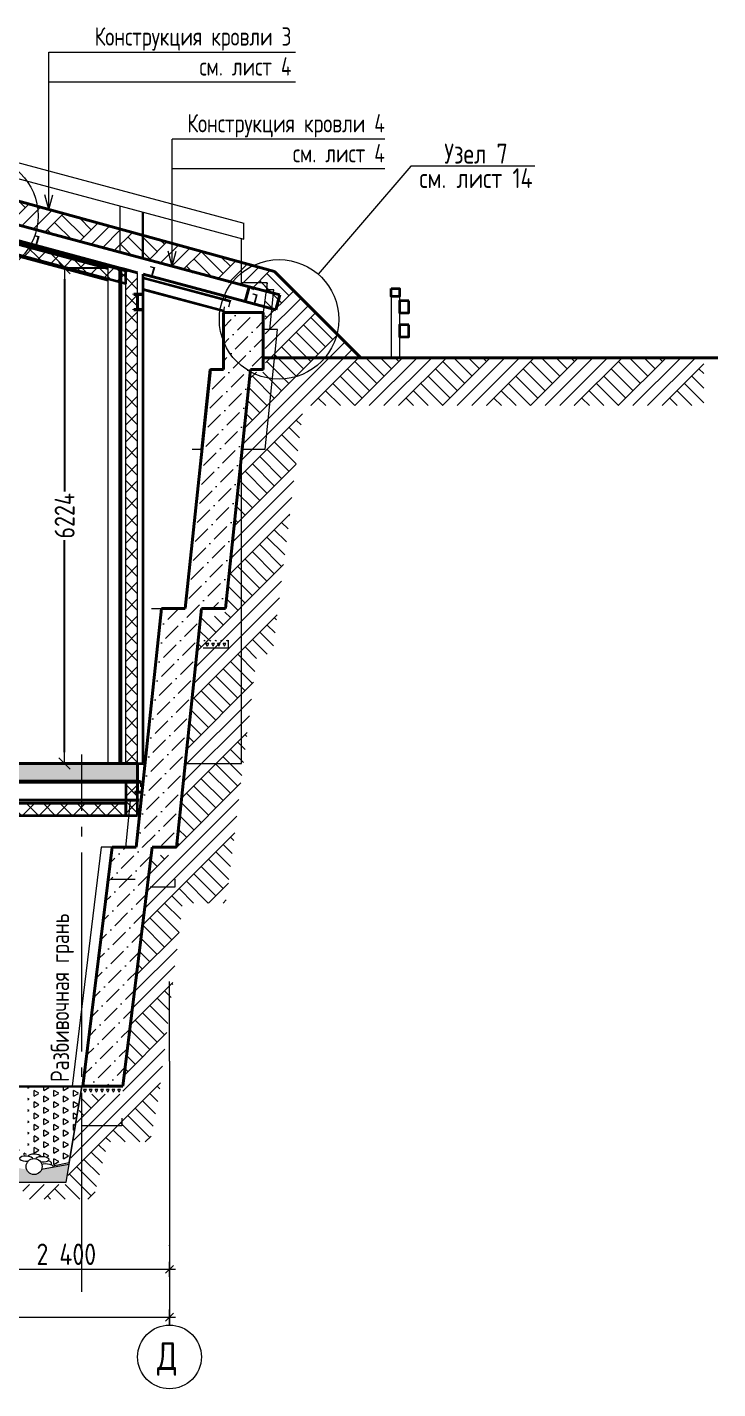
# Model space of a CAD drawing. Header units: millimetres. Extents: x 34668 to 196414, y -30276 to 15801.
# Drawn here: x 70070 to 78739, y -3800 to 13298 of the extents above; entities that cross this region are included whole.
import ezdxf
from ezdxf.enums import TextEntityAlignment as Align

# ---------------------------------------------------------------- set-up
doc = ezdxf.new("R2010")
doc.units = ezdxf.units.MM
doc.header["$MEASUREMENT"] = 0
doc.linetypes.add('Double Dashed copy', pattern=[3020, 2500, -200, 120, -200])
doc.linetypes.add('Штрихштриховая', pattern=[10936.110735, 5291.666508, -2116.666555, 1411.111116, -2116.666555])
for name, color, linetype in [('- Спрятан', 7, 'Continuous'), ('крыша', 7, 'Continuous'), ('оси', 7, 'Continuous'), ('перекрытие', 7, 'Continuous'), ('подп стены Инжзащита', 7, 'Continuous'), ('размеры', 7, 'Continuous'), ('размеры внутр', 7, 'Continuous'), ('стены наруж', 7, 'Continuous'), ('текст', 7, 'Continuous')]:
    doc.layers.add(name, color=color, linetype=linetype)
for name, color, linetype, lineweight in [('- Спрятан_Ном._пера__96', 7, 'Continuous', 13), ('- Спрятан_Ном._пера__98', 7, 'Continuous', 35), ('0_Ном._пера__95', 251, 'Continuous', 13), ('0_Ном._пера__96', 7, 'Continuous', 13), ('0_Ном._пера__97', 7, 'Continuous', 20), ('крыша_Ном._пера__96', 7, 'Continuous', 13), ('крыша_Ном._пера__99', 7, 'Continuous', 40), ('линии_Ном._пера__99', 7, 'Continuous', 40), ('оси_Ном._пера__96', 7, 'Continuous', 13), ('оси_Ном._пера__97', 7, 'Continuous', 20), ('перекрытие_Ном._пера__94', 252, 'Continuous', 13), ('перекрытие_Ном._пера__99', 7, 'Continuous', 40), ('подп стены Инжзащита_Ном._пера__96', 7, 'Continuous', 13), ('подп стены Инжзащита_Ном._пера__97', 7, 'Continuous', 20), ('подп стены Инжзащита_Ном._пера__98', 7, 'Continuous', 35), ('подп стены Инжзащита_Ном._пера__99', 7, 'Continuous', 40), ('размеры внутр_Ном._пера__51', 98, 'Continuous', 50), ('размеры внутр_Ном._пера__96', 7, 'Continuous', 13), ('стены наруж_Ном._пера__96', 7, 'Continuous', 13), ('стены наруж_Ном._пера__97', 7, 'Continuous', 20), ('стены наруж_Ном._пера__98', 7, 'Continuous', 35), ('стены02_Ном._пера__96', 7, 'Continuous', 13), ('текст_Ном._пера__1', 7, 'Continuous', 25), ('текст_Ном._пера__96', 7, 'Continuous', 13), ('чертеж_Ном._пера__96', 7, 'Continuous', 13), ('чертеж_Ном._пера__98', 7, 'Continuous', 35)]:
    doc.layers.add(name, color=color, linetype=linetype, lineweight=lineweight)
doc.styles.add('СГЕНЕРИР_СТИЛЬ_1', font='gost_2_304-81_type.ttf')
doc.dimstyles.new('СГЕНЕРИР_СТИЛЬ__1', dxfattribs={"dimtxt": 270.000005, "dimasz": 95, "dimexe": 0.18, "dimexo": 0, "dimgap": 0.09, "dimtad": 1, "dimtih": 1, "dimtoh": 1, "dimdec": 0, "dimzin": 0, "dimdsep": 46, "dimtxsty": 'СГЕНЕРИР_СТИЛЬ_1', "dimblk": 'ARROWHEAD_6', "dimblk1": 'ARROWHEAD_6', "dimblk2": 'ARROWHEAD_6', "dimcen": 0.09, "dimclrd": 7, "dimclre": 7, "dimclrt": 98, "dimadec": 0, "dimazin": 0, "dimtfac": 1, "dimtdec": 4, "dimtmove": 0, "dimatfit": 3, "dimfxl": 1, "dimtolj": 1, "dimtzin": 0, "dimarcsym": 0})
doc.dimstyles.new('СГЕНЕРИР_СТИЛЬ__3', dxfattribs={"dimtxt": 250, "dimasz": 142.5, "dimexe": 0.18, "dimexo": 200, "dimgap": 0.09, "dimtad": 1, "dimdec": 0, "dimzin": 0, "dimdsep": 46, "dimtxsty": 'СГЕНЕРИР_СТИЛЬ_1', "dimblk": 'ARROWHEAD_6', "dimblk1": 'ARROWHEAD_6', "dimblk2": 'ARROWHEAD_6', "dimcen": 0.09, "dimclrd": 7, "dimclre": 7, "dimclrt": 7, "dimadec": 0, "dimazin": 0, "dimtfac": 1, "dimtdec": 4, "dimtmove": 2, "dimatfit": 3, "dimfxl": 1, "dimtolj": 1, "dimtzin": 0, "dimarcsym": 0})
pattern_1 = [(90, (813174.23, 218544.26), (123.73335, 71.4375), [71.4375, -71.4375]), (30, (813174.23, 218544.26), (-123.733365, 71.437474), [71.4375, -71.4375]), (150, (813236.09, 218579.98), (-1.5e-05, 142.874974), [71.4375, -71.4375])]
pattern_2 = [(45, (0, 0), (-212.132, 212.132), [225, -75, 0, -75]), (45, (26.52, 238.65), (-212.132, 212.132), [225, -75, 0, -75])]
pattern_3 = [(45, (0, 0), (-275.7716, 275.7716), []), (45, (-91.9, 91.9), (-551.543, 551.543), []), (45, (-183.85, 183.85), (-551.543, 551.543), []), (135, (-275.77, 275.77), (91.92388, 91.92388), [390, -390])]
pattern_4 = [(45, (0, 0), (-106.06602, 106.06602), []), (135, (0, 0), (106.06602, 106.06602), [])]

# ---------------------------------------------------------------- blocks, each defined once
blk = doc.blocks.new('Элемент разреза_1_2')
at = {"layer": 'стены наруж_Ном._пера__96', "linetype": 'Continuous'}
blk.add_line((71231, 11054), (71231, 10474), dxfattribs=at)
blk = doc.blocks.new('Элемент разреза_2_2')
at = {"layer": 'подп стены Инжзащита_Ном._пера__96', "linetype": 'Continuous'}
h = blk.add_hatch(dxfattribs=at)
h.set_pattern_fill('Ж_Б_2_0002', color=256, style=0, pattern_type=2)
h.set_pattern_definition(pattern_2)
h.paths.add_polyline_path([(73032, 9000), (73032, 9715), (72532, 9715), (72532, 9000)])
for p, q in [((73084, 10088), (72761, 10088)), ((73084, 10088), (73032, 9715)), ((73084, 10000), (73084, 10088)), ((72561, 9918), (72556, 9885)), ((72542, 9787), (72532, 9715)), ((73032, 9000), (73037, 9000))]:
    blk.add_line(p, q, dxfattribs=at)
at = {"layer": 'подп стены Инжзащита_Ном._пера__99', "linetype": 'Continuous'}
for p, q in [((72532, 9715), (73032, 9715)), ((72532, 9000), (72532, 9715)), ((73032, 9000), (73032, 9715)), ((72872, 9000), (73032, 9000))]:
    blk.add_line(p, q, dxfattribs=at)
blk = doc.blocks.new('Элемент разреза_3_2')
at = {"layer": 'подп стены Инжзащита_Ном._пера__96', "linetype": 'Continuous'}
for p, q in [((73213, 9500), (73037, 9500)), ((73056, 8000), (73213, 9500)), ((72767, 8000), (73056, 8000))]:
    blk.add_line(p, q, dxfattribs=at)
blk = doc.blocks.new('Элемент разреза_4_2')
at = {"layer": 'подп стены Инжзащита_Ном._пера__96', "linetype": 'Continuous'}
for p, q in [((73166, 10000), (73075, 10000)), ((73114, 9500), (73166, 10000))]:
    blk.add_line(p, q, dxfattribs=at)
blk = doc.blocks.new('Элемент разреза_5_2')
at = {"layer": 'перекрытие_Ном._пера__94', "linetype": 'Continuous'}
blk.add_hatch(color=256, dxfattribs=at).paths.add_polyline_path([(71456, 3831), (71456, 4050), (57161, 4050), (57161, 3831)])
at = {"layer": 'перекрытие_Ном._пера__99', "linetype": 'Continuous'}
for p, q in [((57161, 4050), (71456, 4050)), ((57161, 3831), (57161, 4050)), ((71456, 3831), (71456, 4050)), ((57161, 3831), (71456, 3831))]:
    blk.add_line(p, q, dxfattribs=at)
blk = doc.blocks.new('Элемент разреза_17_2')
at = {"layer": 'подп стены Инжзащита_Ном._пера__96', "linetype": 'Continuous'}
h = blk.add_hatch(dxfattribs=at)
h.set_pattern_fill('Ж_Б_2_0002', color=256, style=0, pattern_type=2)
h.set_pattern_definition(pattern_2)
h.paths.add_polyline_path([(71272, 0), (71640, 3000), (71137, 3000), (70768, 0)])
for p, q in [((71000, 3000), (70632, 0)), ((71137, 3000), (71000, 3000)), ((70632, 0), (70768, 0))]:
    blk.add_line(p, q, dxfattribs=at)
at = {"layer": 'подп стены Инжзащита_Ном._пера__99', "linetype": 'Continuous'}
for p, q in [((70768, 0), (71137, 3000)), ((71137, 3000), (71439, 3000)), ((71272, 0), (71640, 3000)), ((70768, 0), (71272, 0))]:
    blk.add_line(p, q, dxfattribs=at)
blk = doc.blocks.new('Элемент разреза_18_2')
at = {"layer": 'подп стены Инжзащита_Ном._пера__96', "linetype": 'Continuous'}
h = blk.add_hatch(dxfattribs=at)
h.set_pattern_fill('Ж_Б_2_0002', color=256, style=0, pattern_type=2)
h.set_pattern_definition(pattern_2)
h.paths.add_polyline_path([(71942, 3000), (72257, 6000), (71755, 6000), (71439, 3000)])
for p, q in [((71631, 6000), (71755, 6000)), ((71364, 3581), (71303, 3000))]:
    blk.add_line(p, q, dxfattribs=at)
at = {"layer": 'подп стены Инжзащита_Ном._пера__99', "linetype": 'Continuous'}
for p, q in [((71439, 3000), (71755, 6000)), ((71755, 6000), (72054, 6000)), ((71942, 3000), (72257, 6000)), ((71640, 3000), (71942, 3000))]:
    blk.add_line(p, q, dxfattribs=at)
blk = doc.blocks.new('Элемент разреза_19_2')
at = {"layer": 'подп стены Инжзащита_Ном._пера__96', "linetype": 'Continuous'}
h = blk.add_hatch(dxfattribs=at)
h.set_pattern_fill('Ж_Б_2_0002', color=256, style=0, pattern_type=2)
h.set_pattern_definition(pattern_2)
h.paths.add_polyline_path([(72557, 6000), (72872, 9000), (72370, 9000), (72054, 6000)])
for p in [(72253, 8000), (72370, 9000)]:
    blk.add_line(p, (72358, 9000), dxfattribs=at)
at = {"layer": 'подп стены Инжзащита_Ном._пера__99', "linetype": 'Continuous'}
for p, q in [((72054, 6000), (72370, 9000)), ((72370, 9000), (72532, 9000)), ((72557, 6000), (72872, 9000)), ((72257, 6000), (72557, 6000))]:
    blk.add_line(p, q, dxfattribs=at)
blk = doc.blocks.new('Элемент разреза_20_2')
at = {"layer": 'подп стены Инжзащита_Ном._пера__96', "linetype": 'Continuous'}
blk.add_line((72141, 8000), (72253, 8000), dxfattribs=at)
blk = doc.blocks.new('Элемент разреза_21_2')
at = {"layer": 'крыша_Ном._пера__99', "linetype": 'Continuous'}
for p, q in [((69531, 10730), (69581, 10917)), ((72856, 10039), (69581, 10917)), ((71456, 10214), (69531, 10730)), ((72806, 9852), (71526, 10195)), ((72806, 9852), (72856, 10039))]:
    blk.add_line(p, q, dxfattribs=at)
blk = doc.blocks.new('Элемент разреза_22_2')
at = {"layer": 'крыша_Ном._пера__96', "linetype": 'Continuous'}
for p, q in [((69566, 11700), (72787, 10837)), ((69566, 11500), (72787, 10637)), ((72787, 10637), (72787, 10837))]:
    blk.add_line(p, q, dxfattribs=at)
blk = doc.blocks.new('Элемент разреза_34_2')
at = {"layer": 'стены наруж_Ном._пера__96', "linetype": 'Continuous'}
for p, q in [((71526, 10975), (71526, 10395)), ((72761, 10064), (72761, 10644)), ((72761, 4050), (72761, 7940)), ((72052, 4050), (72761, 4050))]:
    blk.add_line(p, q, dxfattribs=at)
blk = doc.blocks.new('Элемент разреза_35_2')
at = {"layer": 'стены наруж_Ном._пера__96', "linetype": 'Continuous'}
blk.add_line((71081, 10315), (71081, 4050), dxfattribs=at)
blk = doc.blocks.new('Элемент разреза_36_2')
at = {"layer": 'стены наруж_Ном._пера__96', "linetype": 'Continuous'}
blk.add_line((71516, 10398), (71516, 10978), dxfattribs=at)
blk = doc.blocks.new('Элемент разреза_37_2')
at = {"layer": 'стены наруж_Ном._пера__96', "linetype": 'Continuous'}
h = blk.add_hatch(dxfattribs=at)
h.set_pattern_fill('УТЕПЛИТ_МЕЛКИЙ_0002', color=256, style=0, pattern_type=2)
h.set_pattern_definition(pattern_4)
h.paths.add_polyline_path([(71456, 10214), (71306, 10254), (71306, 4050), (71456, 4050), (71456, 9750), (71406, 9750), (71406, 9758), (71442, 9758), (71450, 9761), (71453, 9769), (71453, 9931), (71450, 9939), (71442, 9942), (71406, 9942), (71406, 9950), (71456, 9950)])
at = {"layer": 'стены наруж_Ном._пера__97', "linetype": 'Continuous'}
for p, q in [((71256, 4050), (71256, 10268)), ((71256, 4050), (71256, 10268)), ((71306, 4050), (71306, 10254)), ((71306, 4050), (71306, 10254)), ((71456, 9950), (71456, 10214)), ((71456, 9950), (71456, 10214)), ((71456, 4050), (71456, 9750)), ((71456, 4050), (71456, 9750))]:
    blk.add_line(p, q, dxfattribs=at)
at = {"layer": 'стены наруж_Ном._пера__98', "linetype": 'Continuous'}
for p, q in [((71256, 10268), (71231, 10274)), ((71231, 4050), (71231, 10274)), ((71306, 10254), (71256, 10268)), ((71456, 10214), (71306, 10254)), ((71526, 4050), (71526, 10195)), ((71406, 9942), (71406, 9950)), ((71406, 9950), (71456, 9950)), ((71406, 9942), (71442, 9942)), ((71450, 9939), (71442, 9942)), ((71453, 9931), (71450, 9939)), ((71453, 9769), (71453, 9931)), ((71456, 9950), (71506, 9950)), ((71459, 9931), (71462, 9939)), ((71459, 9769), (71459, 9931)), ((71462, 9939), (71470, 9942)), ((71470, 9942), (71506, 9942)), ((71506, 9950), (71506, 9950)), ((71506, 9942), (71506, 9950)), ((71506, 9942), (71506, 9942)), ((71406, 9750), (71406, 9758)), ((71406, 9758), (71442, 9758)), ((71406, 9750), (71456, 9750)), ((71442, 9758), (71450, 9761)), ((71450, 9761), (71453, 9769)), ((71456, 9750), (71506, 9750)), ((71462, 9761), (71459, 9769)), ((71470, 9758), (71462, 9761)), ((71470, 9758), (71506, 9758)), ((71506, 9758), (71506, 9758)), ((71506, 9750), (71506, 9758)), ((71506, 9750), (71506, 9750)), ((71231, 4050), (71256, 4050)), ((71256, 4050), (71306, 4050)), ((71306, 4050), (71456, 4050)), ((71456, 4050), (71506, 4050)), ((71506, 4050), (71526, 4050))]:
    blk.add_line(p, q, dxfattribs=at)
blk = doc.blocks.new('Элемент разреза_38_2')
at = {"layer": '- Спрятан_Ном._пера__96', "linetype": 'Continuous'}
for p, q in [((69579, 3831), (69579, 3822)), ((69579, 3822), (69579, 3818)), ((69579, 3822), (71451, 3822)), ((69579, 3818), (69579, 3810)), ((69579, 3810), (69579, 3602)), ((69579, 3810), (71453, 3810)), ((71458, 3810), (71493, 3810)), ((71460, 3822), (71493, 3822)), ((71492, 3831), (71493, 3831)), ((71493, 3831), (71493, 3822)), ((71493, 3822), (71493, 3818)), ((71493, 3818), (71493, 3810)), ((71493, 3810), (71493, 3757)), ((69579, 3602), (69579, 3594)), ((69579, 3602), (71476, 3602)), ((69579, 3594), (69579, 3590)), ((69579, 3590), (69579, 3581)), ((69579, 3590), (71476, 3590)), ((69579, 3581), (71475, 3581))]:
    blk.add_line(p, q, dxfattribs=at)
blk = doc.blocks.new('Элемент разреза_47_2')
at = {"layer": '- Спрятан_Ном._пера__96', "linetype": 'Continuous', "lineweight": 25}
blk.add_hatch(color=7, dxfattribs=at).paths.add_polyline_path([(71492, 3691), (71492, 3698), (71465, 3698), (71460, 3700), (71458, 3705), (71458, 3817), (71460, 3822), (71465, 3824), (71492, 3824), (71492, 3831), (71419, 3831), (71419, 3824), (71446, 3824), (71451, 3822), (71453, 3817), (71453, 3705), (71451, 3700), (71446, 3698), (71419, 3698), (71419, 3691)])
at = {"layer": '- Спрятан_Ном._пера__98', "linetype": 'Continuous'}
for p, q in [((71419, 3831), (71492, 3831)), ((71419, 3824), (71419, 3831)), ((71419, 3824), (71446, 3824)), ((71451, 3822), (71446, 3824)), ((71453, 3817), (71451, 3822)), ((71453, 3705), (71453, 3817)), ((71458, 3817), (71460, 3822)), ((71458, 3705), (71458, 3817)), ((71460, 3822), (71465, 3824)), ((71465, 3824), (71492, 3824)), ((71492, 3824), (71492, 3831)), ((71419, 3698), (71446, 3698)), ((71419, 3691), (71419, 3698)), ((71419, 3691), (71492, 3691)), ((71446, 3698), (71451, 3700)), ((71451, 3700), (71453, 3705)), ((71460, 3700), (71458, 3705)), ((71465, 3698), (71460, 3700)), ((71465, 3698), (71492, 3698)), ((71492, 3691), (71492, 3698))]:
    blk.add_line(p, q, dxfattribs=at)
blk = doc.blocks.new('Элемент разреза_49_2')
at = {"layer": '- Спрятан_Ном._пера__96', "linetype": 'Continuous', "lineweight": 25}
blk.add_hatch(color=7, dxfattribs=at).paths.add_polyline_path([(71506, 9750), (71506, 9758), (71470, 9758), (71462, 9761), (71459, 9769), (71459, 9931), (71462, 9939), (71470, 9942), (71506, 9942), (71506, 9950), (71406, 9950), (71406, 9942), (71442, 9942), (71450, 9939), (71453, 9931), (71453, 9769), (71450, 9761), (71442, 9758), (71406, 9758), (71406, 9750)])
at = {"layer": '- Спрятан_Ном._пера__98', "linetype": 'Continuous'}
for p, q in [((71406, 9950), (71506, 9950)), ((71406, 9942), (71406, 9950)), ((71406, 9942), (71442, 9942)), ((71450, 9939), (71442, 9942)), ((71453, 9931), (71450, 9939)), ((71453, 9769), (71453, 9931)), ((71459, 9931), (71462, 9939)), ((71459, 9769), (71459, 9931)), ((71462, 9939), (71470, 9942)), ((71470, 9942), (71506, 9942)), ((71506, 9942), (71506, 9950)), ((71406, 9758), (71442, 9758)), ((71406, 9750), (71406, 9758)), ((71406, 9750), (71506, 9750)), ((71442, 9758), (71450, 9761)), ((71450, 9761), (71453, 9769)), ((71462, 9761), (71459, 9769)), ((71470, 9758), (71462, 9761)), ((71470, 9758), (71506, 9758)), ((71506, 9750), (71506, 9758))]:
    blk.add_line(p, q, dxfattribs=at)
blk = doc.blocks.new('Элемент разреза_50_2')
at = {"layer": '- Спрятан_Ном._пера__96', "linetype": 'Continuous'}
for p, q in [((69615, 10653), (69583, 10536)), ((69616, 10659), (69615, 10653)), ((69615, 10653), (71081, 10261)), ((69617, 10662), (69616, 10659)), ((69619, 10667), (69617, 10662)), ((69617, 10662), (71081, 10269)), ((69620, 10672), (69619, 10671)), ((69619, 10671), (71081, 10279)), ((69619, 10671), (69619, 10668)), ((69619, 10668), (69619, 10667)), ((69619, 10667), (71081, 10275)), ((69620, 10672), (71081, 10281)), ((69579, 10519), (69578, 10517)), ((69578, 10517), (71081, 10115)), ((69580, 10522), (69579, 10521)), ((69579, 10521), (69579, 10519)), ((69579, 10519), (71081, 10116)), ((69581, 10528), (69580, 10522)), ((69580, 10522), (71081, 10120)), ((69582, 10531), (69581, 10528)), ((69581, 10528), (71081, 10126)), ((69583, 10536), (69582, 10531)), ((69583, 10536), (71081, 10135)), ((71526, 10161), (72624, 9867)), ((71526, 10160), (72624, 9866)), ((71526, 10156), (72623, 9862)), ((71526, 10150), (72621, 9857)), ((71526, 10141), (72619, 9849)), ((71526, 10016), (72536, 9745)), ((71526, 10007), (72535, 9736)), ((71526, 10001), (72534, 9731)), ((71526, 9997), (72534, 9727)), ((71526, 9996), (72534, 9726)), ((72602, 9787), (72619, 9849)), ((72619, 9849), (72620, 9854)), ((72620, 9854), (72621, 9857)), ((72621, 9857), (72623, 9862)), ((72623, 9863), (72624, 9866)), ((72623, 9862), (72623, 9863)), ((72624, 9866), (72624, 9867))]:
    blk.add_line(p, q, dxfattribs=at)
blk = doc.blocks.new('Стандартный маркер сетки[4]_2', base_point=(71856, 1315))
at = {"layer": 'оси_Ном._пера__96', "linetype": 'Штрихштриховая'}
for p, q in [((71856, 315), (71856, 1315)), ((71856, 315), (71856, -2000)), ((71856, -2000), (71856, -3000))]:
    blk.add_line(p, q, dxfattribs=at)
blk.add_point((71856, -2000), dxfattribs=at)
blk.add_point((71856, -2000), dxfattribs=at)
at = {"layer": 'оси_Ном._пера__97', "linetype": 'Continuous'}
blk.add_circle((71856, -3400), 400, dxfattribs=at)
at = {"layer": 'оси_Ном._пера__96', "style": 'СГЕНЕРИР_СТИЛЬ_1'}
blk.add_attdef('AC_MarkerText_1', text='', height=350, rotation=360, dxfattribs=at).set_placement((71700, -3670), align=Align.BOTTOM_LEFT)
blk = doc.blocks.new('Линия_4_2', base_point=(70343, 11008))
at = {"layer": 'текст_Ном._пера__96', "linetype": 'Continuous'}
for q in [(70343, 12984), (70293, 11194), (70393, 11194)]:
    blk.add_line((70343, 11008), q, dxfattribs=at)
blk = doc.blocks.new('Линия_5_2', base_point=(71889, 10298))
at = {"layer": 'текст_Ном._пера__96', "linetype": 'Continuous'}
for q in [(71889, 11894), (71839, 10485), (71939, 10485)]:
    blk.add_line((71889, 10298), q, dxfattribs=at)
blk = doc.blocks.new('Ломаная_1_2', base_point=(76444, 11555))
at = {"layer": '0_Ном._пера__96', "linetype": 'Continuous', "flags": 128}
blk.add_lwpolyline([(76444, 11555), (74888, 11555), (73721, 10198)], dxfattribs=at)
at = {"layer": '0_Ном._пера__97', "linetype": 'Continuous'}
blk.add_circle((73232, 9629), 750, dxfattribs=at)
blk = doc.blocks.new('*D107')
at = {"layer": 'размеры внутр_Ном._пера__96', "linetype": 'Continuous', "transparency": 16777216}
for p, q in [((69456, -2394), (69456, -2206)), ((71856, -2394), (71856, -2206)), ((69506, -2250), (69406, -2350)), ((69456, -2300), (71856, -2300)), ((71806, -2350), (71906, -2250)), ((71856, -2300), (71931, -2300))]:
    blk.add_line(p, q, dxfattribs=at)
at = {"layer": 'размеры внутр_Ном._пера__51', "transparency": 16777216, "insert": (70186, -2246), "char_height": 270, "attachment_point": 7, "style": 'СГЕНЕРИР_СТИЛЬ_1'}
blk.add_mtext('{2\xa0400}', dxfattribs=at)
blk = doc.blocks.new('ARROWHEAD_6')
at = {"color": 0, "linetype": 'Continuous', "lineweight": 0}
for p, q in [((0, 0), (-1, 0)), ((-0.5, -0.5), (0.5, 0.5))]:
    blk.add_line(p, q, dxfattribs=at)
blk = doc.blocks.new('*D114')
at = {"layer": 'размеры внутр_Ном._пера__96', "linetype": 'Continuous', "transparency": 16777216}
for p, q in [((57381, -2900), (57456, -2900)), ((57506, -2850), (57406, -2950)), ((57456, -2994), (57456, -2806)), ((57456, -2900), (71856, -2900)), ((71806, -2950), (71906, -2850)), ((71856, -2994), (71856, -2806)), ((71856, -2900), (71931, -2900))]:
    blk.add_line(p, q, dxfattribs=at)
at = {"layer": 'размеры внутр_Ном._пера__51', "transparency": 16777216, "insert": (64106, -2846), "char_height": 270, "attachment_point": 7, "style": 'СГЕНЕРИР_СТИЛЬ_1'}
blk.add_mtext('{14\xa0400}', dxfattribs=at)
blk = doc.blocks.new('Ломаная_2_2', base_point=(67424, 8892))
at = {"layer": '0_Ном._пера__96', "linetype": 'Continuous', "flags": 128}
blk.add_lwpolyline([(67424, 8892), (68980, 8892), (69285, 10199)], dxfattribs=at)
at = {"layer": '0_Ном._пера__97', "linetype": 'Continuous'}
blk.add_circle((69456, 10930), 750, dxfattribs=at)
blk = doc.blocks.new('*D250')
at = {"layer": 'Defpoints', "color": 0, "linetype": 'Continuous', "transparency": 16777216}
for p in [(71231, 10274), (70539, 4050), (71231, 4050)]:
    blk.add_point(p, dxfattribs=at)
at = {"layer": 'размеры', "color": 7, "linetype": 'Continuous', "lineweight": -2, "transparency": 16777216}
for p, q in [((71031, 10274), (70539, 10274)), ((70539, 10132), (70539, 7466)), ((70539, 4193), (70539, 6858)), ((71031, 4050), (70539, 4050))]:
    blk.add_line(p, q, dxfattribs=at)
at = {"layer": 'размеры', "color": 7, "linetype": 'Continuous', "lineweight": -2, "transparency": 16777216, "xscale": 142.5, "yscale": 142.5, "zscale": 142.5}
for p, rotation in [((70539, 10274), 90), ((70539, 4050), 270)]:
    blk.add_blockref('ARROWHEAD_6', p, dxfattribs=dict(at, rotation=rotation))
at = {"layer": 'размеры', "color": 7, "linetype": 'Continuous', "transparency": 16777216, "insert": (70539, 7162), "char_height": 250, "attachment_point": 5, "rotation": 90, "style": 'СГЕНЕРИР_СТИЛЬ_1'}
blk.add_mtext('\\A1;6224', dxfattribs=at)

msp = doc.modelspace()

# ---------------------------------------------------------------- hatches: boundary and pattern name
at = {"layer": '0_Ном._пера__95', "linetype": 'Continuous'}
for points in [[(70182.2, 10555.3), (70134.2, 10568.2), (70134.8, 10570.5, -0.3888787), (70137.8, 10572.4), (70174.3, 10565.9, 0.3888787), (70182.1, 10570.9), (70205.3, 10657.8, 0.3888787), (70201.1, 10666), (70166.3, 10678.7, -0.3888787), (70164.6, 10681.8), (70165.3, 10684.1), (70213.3, 10671.2)], [(71634.7, 10166.1), (71586.7, 10179), (71587.3, 10181.3, -0.3888787), (71590.2, 10183.2), (71626.7, 10176.8, 0.3888787), (71634.5, 10181.7), (71657.8, 10268.6, 0.3888787), (71653.5, 10276.8), (71618.7, 10289.5, -0.3888787), (71617.1, 10292.6), (71617.7, 10294.9), (71665.7, 10282)], [(72923, 9820.9), (72875, 9833.8), (72875.6, 9836.1, -0.3888787), (72878.6, 9838), (72915.1, 9831.5, 0.3888787), (72922.9, 9836.5), (72946.2, 9923.4, 0.3888787), (72941.9, 9931.6), (72907.1, 9944.3, -0.3888787), (72905.5, 9947.4), (72906.1, 9949.7), (72954.1, 9936.8)]]:
    msp.add_hatch(color=256, dxfattribs=at).paths.add_polyline_path(points)
at = {"layer": 'подп стены Инжзащита_Ном._пера__97', "linetype": 'Continuous'}
h = msp.add_hatch(dxfattribs=at)
h.set_pattern_fill('УТЕПЛИТ_МЕЛКИЙ_0002', color=256, style=0, pattern_type=2)
h.set_pattern_definition(pattern_4)
h.paths.add_polyline_path([(71305.7, 10234), (69395.1, 10746), (69356.3, 10601.1), (71305.7, 10078.8)])
h = msp.add_hatch(dxfattribs=at)
h.set_pattern_fill('ГРУНТ_0002', color=256, style=0, pattern_type=2)
h.set_pattern_definition(pattern_3)
h.paths.add_polyline_path([(72246.9, 5900), (72546.9, 5900), (72869.3, 8967.6), (73061.7, 8967.6), (73061.7, 9146.9), (78563.4, 9146.9), (78563.4, 8546.9), (73536.9, 8546.9), (73146.9, 5423.3), (72955.4, 5423.3), (72563.8, 2300), (72021.3, 2300), (71734.4, -36.7), (71734.4, -53.3), (71698.6, -256.4), (71611.8, -700), (71080.4, -700), (70900.4, -1419.9), (70013.6, -1419.9), (70013.6, -1233.4), (70559.1, -1233.4), (70755.7, -100), (71269.9, -100), (71269.9, -16.6), (71628.1, 2900), (71931.6, 2900)])
h = msp.add_hatch(dxfattribs=at)
h.set_pattern_fill('TRIANG_0002', color=256, style=0, pattern_type=2)
h.set_pattern_definition([(120, (813174.226, 217544.26), (35.718737, 61.8666824), [35.71875, -35.71875]), (60, (813174.226, 217544.26), (71.437487, 7.4e-06), [35.71875, -35.71875]), (180, (813192.085, 217575.19), (-35.71875, 61.866675), [35.71875, -35.71875])])
h.paths.add_polyline_path([(72280.1, 5500), (72292.4, 5600), (72592.4, 5600), (72592.4, 5500)])
h = msp.add_hatch(dxfattribs=at)
h.set_pattern_fill('УТЕПЛИТ_МЕЛКИЙ_0002', color=256, style=0, pattern_type=2)
h.set_pattern_definition(pattern_4)
h.paths.add_polyline_path([(71455.7, 3400), (71455.7, 3831), (71305.7, 3831), (71305.7, 3400)])
h = msp.add_hatch(dxfattribs=at)
h.set_pattern_fill('УТЕПЛИТ_МЕЛКИЙ_0002', color=256, style=0, pattern_type=2)
h.set_pattern_definition(pattern_4)
h.paths.add_polyline_path([(57330.7, 3400), (71305.7, 3400), (71305.7, 3550), (57330.7, 3550)])
h = msp.add_hatch(dxfattribs=at)
h.set_pattern_fill('TRIANG_0002', color=256, style=0, pattern_type=2)
h.set_pattern_definition(pattern_1)
h.paths.add_polyline_path([(70755.7, -14.4), (70624, -800), (70079.1, -800), (70079.1, -14.4)])
h = msp.add_hatch(dxfattribs=at)
h.set_pattern_fill('TRIANG_0002', color=256, style=0, pattern_type=2)
h.set_pattern_definition([(120, (813174.226, 217944.257), (35.718737, 61.8666824), [35.71875, -35.71875]), (60, (813174.226, 217944.257), (71.437487, 7.4e-06), [35.71875, -35.71875]), (180, (813192.085, 217975.19), (-35.71875, 61.866675), [35.71875, -35.71875])])
h.paths.add_polyline_path([(71255.7, 0), (71255.7, -100), (70755.7, -100), (70755.7, 0)])
h = msp.add_hatch(dxfattribs=at)
h.set_pattern_fill('TRIANG_0002', color=256, style=0, pattern_type=2)
h.set_pattern_definition(pattern_1)
h.paths.add_polyline_path([(69661.5, -800), (70155.7, -800), (70155.7, -843.9), (70097.9, -846.9), (70010.1, -873.4), (69962, -895), (69903.8, -954), (69890.3, -994.5), (69890, -995), (69889.6, -995.6), (69889.2, -996.1), (69888.8, -996.7), (69888.5, -997.2), (69888.4, -997.4), (69700.3, -958.1)])
h = msp.add_hatch(dxfattribs=at)
h.set_pattern_fill('TRIANG_0002', color=256, style=0, pattern_type=2)
h.set_pattern_definition(pattern_1)
h.paths.add_polyline_path([(70079.1, -800), (70624, -800), (70597.6, -958.1), (70405.8, -996.9), (70339.5, -911), (70339, -910.4), (70338.5, -909.8), (70338, -909.2), (70337.4, -908.6), (70336.8, -908), (70336.2, -907.4), (70335.6, -906.8), (70334.9, -906.2), (70334.2, -905.7), (70333.5, -905.1), (70332.7, -904.5), (70331.9, -904), (70331.1, -903.4), (70330.3, -902.8), (70329.4, -902.3), (70328.5, -901.8), (70327.6, -901.2), (70326.7, -900.7), (70325.8, -900.2), (70324.8, -899.7), (70323.8, -899.1), (70322.7, -898.6), (70321.7, -898.1), (70320.6, -897.6), (70319.5, -897.2), (70318.4, -896.7), (70317.3, -896.2), (70316.1, -895.8), (70315, -895.3), (70313.8, -894.9), (70312.6, -894.4), (70311.3, -894), (70249.8, -856.9), (70190.3, -842.1), (70079.1, -847.9)])
for points in [[(69755.7, -1210), (69697.6, -977.7), (70062.9, -1047.5, 0.3057274), (70155.7, -1110.1), (70155.7, -1210)], [(70555.7, -1210), (70155.7, -1210), (70155.7, -1110.1, 0.3057274), (70248.4, -1047.5), (70593.4, -981.6)]]:
    msp.add_hatch(color=256, dxfattribs=at).paths.add_polyline_path(points)
at = {"layer": 'стены02_Ном._пера__96', "linetype": 'Continuous'}
h = msp.add_hatch(dxfattribs=at)
h.set_pattern_fill('EARTH_0002', color=256, style=0, pattern_type=2)
h.set_pattern_definition(pattern_3)
h.paths.add_polyline_path([(69655.7, 11196.4), (73175.7, 10230.1), (73102.1, 9950.3), (69655.7, 10896.4)])
h = msp.add_hatch(dxfattribs=at)
h.set_pattern_fill('EARTH_0002', color=256, style=0, pattern_type=2)
h.set_pattern_definition(pattern_3)
h.paths.add_polyline_path([(72855.7, 10039), (73175.7, 10230.1), (74259, 9146.9), (73355.7, 9146.9), (73056.2, 9146.9), (73058.6, 9987.3)])

# ---------------------------------------------------------------- linework, layer by layer
at = {"layer": '0_Ном._пера__97', "linetype": 'Continuous'}
for p, q in [((70164.6, 10681.8), (70165.3, 10684.1)), ((70165.3, 10684.1), (70213.3, 10671.2)), ((70201.1, 10666), (70166.3, 10678.7)), ((70182.1, 10570.9), (70205.3, 10657.8)), ((70213.3, 10671.2), (70182.2, 10555.3)), ((70134.2, 10568.2), (70134.8, 10570.5)), ((70182.2, 10555.3), (70134.2, 10568.2)), ((70137.8, 10572.4), (70174.3, 10565.9)), ((71617.1, 10292.6), (71617.7, 10294.9)), ((71617.7, 10294.9), (71665.7, 10282)), ((71653.5, 10276.8), (71618.7, 10289.5)), ((71634.5, 10181.7), (71657.8, 10268.6)), ((71665.7, 10282), (71634.7, 10166.1)), ((71586.7, 10179), (71587.3, 10181.3)), ((71634.7, 10166.1), (71586.7, 10179)), ((71590.2, 10183.2), (71626.7, 10176.8)), ((72905.5, 9947.4), (72906.1, 9949.7)), ((72906.1, 9949.7), (72954.1, 9936.8)), ((72941.9, 9931.6), (72907.1, 9944.3)), ((72922.9, 9836.5), (72946.2, 9923.4)), ((72954.1, 9936.8), (72923, 9820.9)), ((72875, 9833.8), (72875.6, 9836.1)), ((72923, 9820.9), (72875, 9833.8)), ((72878.6, 9838), (72915.1, 9831.5))]:
    msp.add_line(p, q, dxfattribs=at)
for centre, radius, start, end in [((70167.1, 10681.1), 2.57, 165.01606, 250.01606), ((70198.7, 10659.6), 6.86, 345.00001, 70.00001), ((70137.3, 10569.9), 2.57, 80.00001, 165.00001), ((70175.4, 10572.7), 6.86, 259.98108, 344.98108), ((71619.6, 10291.9), 2.57, 165.01606, 250.01606), ((71651.2, 10270.4), 6.86, 345.00001, 70.00001), ((71589.8, 10180.7), 2.57, 80.00001, 165.00001), ((71627.9, 10183.5), 6.86, 259.98108, 344.98108), ((72907.9, 9946.7), 2.57, 165.01606, 250.01606), ((72939.5, 9925.2), 6.86, 345.00001, 70.00001), ((72878.1, 9835.5), 2.57, 80.00001, 165.00001), ((72916.3, 9838.3), 6.86, 259.98108, 344.98108)]:
    msp.add_arc(centre, radius, start, end, dxfattribs=at)
at = {"layer": 'линии_Ном._пера__99', "linetype": 'Continuous'}
for p, q in [((72805.7, 9852.4), (72855.7, 10039)), ((72855.7, 10039), (73241, 9935.7)), ((73241, 9935.7), (73191, 9749.1)), ((73191, 9749.1), (72805.7, 9852.4))]:
    msp.add_line(p, q, dxfattribs=at)
at = {"layer": 'линии_Ном._пера__99', "linetype": 'Continuous', "flags": 128}
for points in [[(69655.7, 11196.4), (73175.7, 10230.1)], [(73175.7, 10230.1), (74259, 9146.9)]]:
    msp.add_lwpolyline(points, dxfattribs=at)
at = {"layer": 'подп стены Инжзащита_Ном._пера__96', "linetype": 'Double Dashed copy'}
msp.add_line((70755.7, -2584.1), (70755.7, 4163), dxfattribs=at)
at = {"layer": 'подп стены Инжзащита_Ном._пера__97', "linetype": 'Continuous'}
for p, q in [((72592.4, 5500), (72280.1, 5500)), ((72592.4, 5600), (72592.4, 5500)), ((71124, 2600), (71424, 2600)), ((71924, 2600), (71924, 2500)), ((71924, 2500), (71611.7, 2500)), ((70755.7, 0), (69553.2, 0)), ((70755.7, -11.3), (69553.2, -11.3)), ((70755.7, 0), (70555.7, -1210)), ((70597.6, -958.1), (70755.7, 0)), ((70755.7, -500), (70755.7, -400)), ((71255.7, -500), (70755.7, -500)), ((71255.7, -400), (71255.7, -500)), ((70250, -1043.4), (70592.7, -977.8)), ((70389.9, -1000.1), (70597.6, -958.1)), ((70555.7, -1210), (69755.7, -1210))]:
    msp.add_line(p, q, dxfattribs=at)
msp.add_circle((70155.7, -1010.1), 100, dxfattribs=at)
for centre, major_axis, ratio, start_param, end_param in [((70161.8, -886.6), (82.8, -3.8), 0.3889195, 0.1582924, 3.105835), ((70057.3, -911.5), (82.8, -3.8), 0.3889195, 0.3709037, 5.022755), ((70010, -960.1), (82.8, -3.8), 0.3889195, 0.5924755, 0.6522952), ((70057.3, -911.5), (82.8, -3.8), 0.3889195, 0.1200668, 0.3709037), ((70260.4, -917.5), (82.8, -3.8), 0.3889195, 4.3946924, 9.3890203), ((70309.2, -1009.4), (86.2, -2.4), 0.3731284, 6.1362507, 8.6405357), ((70309.2, -1009.4), (86.2, -2.4), 0.3731284, 6.1362507, 8.6405357), ((70292.8, -965.7), (82.8, -3.8), 0.3889195, 5.7406546, 7.4171642)]:
    msp.add_ellipse(centre, major_axis=major_axis, ratio=ratio, start_param=start_param, end_param=end_param, dxfattribs=at)
at = {"layer": 'подп стены Инжзащита_Ном._пера__98', "linetype": 'Continuous', "flags": 128}
for points in [[(71305.7, 10234), (69395.1, 10746), (69356.3, 10601.1), (71305.7, 10078.8)], [(71455.7, 3400), (71455.7, 3831), (71305.7, 3831), (71305.7, 3400)], [(57330.7, 3400), (71305.7, 3400), (71305.7, 3550), (57330.7, 3550)]]:
    msp.add_lwpolyline(points, close=True, dxfattribs=at)
at = {"layer": 'подп стены Инжзащита_Ном._пера__99', "linetype": 'Continuous'}
msp.add_line((78738.9, 9146.9), (73032.1, 9146.9), dxfattribs=at)
at = {"layer": 'текст_Ном._пера__96', "linetype": 'Continuous'}
for p, q in [((70342.8, 12983.9), (73436, 12983.9)), ((70342.8, 12613.9), (73436, 12613.9)), ((71888.7, 11894.4), (74558.8, 11894.4)), ((71888.7, 11524.4), (74558.8, 11524.4))]:
    msp.add_line(p, q, dxfattribs=at)
at = {"layer": 'чертеж_Ном._пера__96', "linetype": 'Continuous', "flags": 128}
msp.add_lwpolyline([(74642.1, 9915.7), (74742.1, 9915.7), (74742.1, 9146.9), (74642.1, 9146.9)], close=True, dxfattribs=at)
at = {"layer": 'чертеж_Ном._пера__98', "linetype": 'Continuous', "flags": 128}
for points in [[(74637.6, 10015.8), (74742.1, 10015.8), (74742.1, 9915.7), (74637.6, 9915.7)], [(74861.9, 9860.1), (74742.1, 9860.1), (74742.1, 9710), (74861.9, 9710)], [(74861.9, 9560), (74742.1, 9560), (74742.1, 9409.9), (74861.9, 9409.9)]]:
    msp.add_lwpolyline(points, close=True, dxfattribs=at)

# ---------------------------------------------------------------- block references
at = {"layer": '- Спрятан'}
for name in ['Элемент разреза_50_2', 'Элемент разреза_49_2', 'Элемент разреза_38_2', 'Элемент разреза_47_2']:
    msp.add_blockref(name, (0, 0), dxfattribs=at)
at = {"linetype": 'Continuous'}
for name, p in [('Ломаная_2_2', (67424.2, 8891.9)), ('Ломаная_1_2', (76443.7, 11554.9))]:
    msp.add_blockref(name, p, dxfattribs=at)
at = {"layer": 'крыша'}
for name in ['Элемент разреза_22_2', 'Элемент разреза_21_2']:
    msp.add_blockref(name, (0, 0), dxfattribs=at)
at = {"layer": 'оси', "color": 251, "linetype": 'Continuous', "lineweight": 13}
ref = msp.add_blockref('Стандартный маркер сетки[4]_2', (71855.7, 1314.5), dxfattribs=at)
ref.add_attrib('AC_MarkerText_1', 'Д', dxfattribs={"layer": 'оси_Ном._пера__96', "color": 7, "linetype": 'Continuous', "lineweight": 13, "height": 350, "rotation": 360, "style": 'СГЕНЕРИР_СТИЛЬ_1'}).set_placement((71699.5, -3669.7), align=Align.BOTTOM_LEFT)
at = {"layer": 'перекрытие'}
msp.add_blockref('Элемент разреза_5_2', (0, 0), dxfattribs=at)
at = {"layer": 'подп стены Инжзащита'}
for name in ['Элемент разреза_2_2', 'Элемент разреза_4_2', 'Элемент разреза_3_2', 'Элемент разреза_19_2', 'Элемент разреза_20_2', 'Элемент разреза_18_2', 'Элемент разреза_17_2']:
    msp.add_blockref(name, (0, 0), dxfattribs=at)
at = {"layer": 'стены наруж'}
for name in ['Элемент разреза_1_2', 'Элемент разреза_36_2', 'Элемент разреза_34_2', 'Элемент разреза_35_2', 'Элемент разреза_37_2']:
    msp.add_blockref(name, (0, 0), dxfattribs=at)
at = {"layer": 'текст', "linetype": 'Continuous'}
for name, p in [('Линия_4_2', (70342.8, 11007.8)), ('Линия_5_2', (71888.7, 10298.1))]:
    msp.add_blockref(name, p, dxfattribs=at)

# ---------------------------------------------------------------- texts
at = {"layer": '0_Ном._пера__96', "linetype": 'Continuous', "insert": (75703.8, 11556.7), "char_height": 250, "attachment_point": 5, "line_spacing_factor": 0.736364, "style": 'СГЕНЕРИР_СТИЛЬ_1'}
msp.add_mtext('{Узел 7\\Pсм. лист 14}', dxfattribs=at)
at = {"layer": 'текст_Ном._пера__1', "linetype": 'Continuous', "char_height": 230, "attachment_point": 6, "line_spacing_factor": 0.981818, "style": 'СГЕНЕРИР_СТИЛЬ_1'}
for s, insert in [('{\\W0.950000x;Конструкция кровли 3\\Pсм. лист 4}', (73386.5, 12993.7)), ('{\\W0.950000x;Конструкция кровли 4\\Pсм. лист 4}', (74558.8, 11904.2))]:
    msp.add_mtext(s, dxfattribs=dict(at, insert=insert))
at = {"layer": 'текст_Ном._пера__1', "linetype": 'Continuous', "insert": (70511, 53.5), "char_height": 230, "attachment_point": 4, "rotation": 90, "style": 'СГЕНЕРИР_СТИЛЬ_1'}
msp.add_mtext('{\\W0.950000x;Разбивочная грань}', dxfattribs=at)

# ---------------------------------------------------------------- dimensions: what is measured, and where the dimension line sits
at = {"layer": 'размеры', "linetype": 'Continuous'}
dim = msp.add_linear_dim(base=(70539.1, 4050), p1=(71230.7, 10274.4), p2=(71230.7, 4050), angle=90, dimstyle='СГЕНЕРИР_СТИЛЬ__3', dxfattribs=at)
dim.commit()
dim.dimension.update_dxf_attribs({"geometry": '*D250', "text_midpoint": (70539.1, 7162.2), "text_rotation": 90})
at = {"layer": 'размеры внутр', "linetype": 'Continuous'}
for base, p1, p2, picture, middle in [((71855.7, -2300), (69455.7, -2300), (71855.7, -2300), '*D107', (70647.3, -2111)), ((71855.7, -2900), (57455.7, -2900), (71855.7, -2900), '*D114', (64669.9, -2711))]:
    dim = msp.add_linear_dim(base=base, p1=p1, p2=p2, dimstyle='СГЕНЕРИР_СТИЛЬ__1', dxfattribs=at)
    dim.commit()
    dim.dimension.update_dxf_attribs({"geometry": picture, "text_midpoint": middle, "dimtype": 160})

doc.saveas('drawing.dxf')
